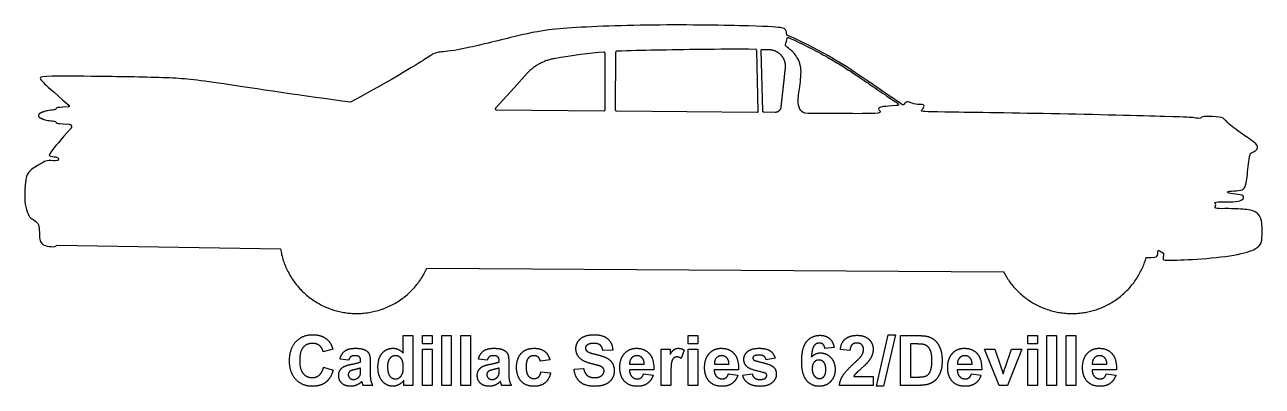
# Model space of a CAD drawing. Header units: millimetres. Extents: x -155 to 163, y -128 to 149.
# Drawn here: x 94.2 to 161.7, y 45.3 to 65 of the extents above; entities that cross this region are included whole.
import ezdxf

# ---------------------------------------------------------------- set-up
doc = ezdxf.new("R2010")
doc.units = ezdxf.units.MM
doc.header["$MEASUREMENT"] = 0
doc.layers.add('Layer 03', color=5, linetype='Continuous')

msp = doc.modelspace()

# ---------------------------------------------------------------- linework, layer by layer
at = {"layer": 'Layer 03'}
for p, q in [((126.434, 63.501), (126.416, 60.355)), ((134.218, 60.286), (134.132, 63.608)), ((134.459, 60.28), (134.373, 63.602)), ((125.858, 60.361), (125.855, 63.455)), ((121.611, 62.355), (120.89, 61.569)), ((120.89, 61.569), (119.881, 60.452)), ((119.922, 60.357), (125.801, 60.304)), ((126.472, 60.298), (134.161, 60.228)), ((135.138, 60.219), (134.515, 60.225)), ((141.811, 60.594), (141.725, 60.591)), ((95.929, 52.97), (108.144, 52.757)), ((116.131, 51.704), (147.594, 51.515)), ((114.847, 47.057), (114.847, 48.022)), ((114.847, 48.022), (115.37, 48.022)), ((115.37, 48.022), (115.37, 45.305)), ((115.894, 47.566), (115.894, 48.022)), ((115.894, 48.022), (116.417, 48.022)), ((116.417, 48.022), (116.417, 47.566)), ((116.94, 45.305), (116.94, 48.022)), ((116.94, 48.022), (117.463, 48.022)), ((117.463, 48.022), (117.463, 45.305)), ((117.986, 45.305), (117.986, 48.022)), ((117.986, 48.022), (118.51, 48.022)), ((118.51, 48.022), (118.51, 45.305)), ((130.392, 47.566), (130.392, 48.022)), ((130.392, 48.022), (130.915, 48.022)), ((130.915, 48.022), (130.915, 47.566)), ((140.671, 45.254), (141.312, 48.056)), ((141.7, 48.056), (141.059, 45.254)), ((141.312, 48.056), (141.7, 48.056)), ((141.971, 45.305), (141.971, 48.022)), ((141.971, 48.022), (142.973, 48.022)), ((148.924, 47.566), (148.924, 48.022)), ((148.924, 48.022), (149.448, 48.022)), ((149.448, 48.022), (149.448, 47.566)), ((149.971, 45.305), (149.971, 48.022)), ((149.971, 48.022), (150.494, 48.022)), ((150.494, 48.022), (150.494, 45.305)), ((151.017, 45.305), (151.017, 48.022)), ((151.017, 48.022), (151.541, 48.022)), ((151.541, 48.022), (151.541, 45.305)), ((110.999, 47.279), (110.476, 47.144)), ((116.417, 47.566), (115.894, 47.566)), ((115.894, 45.305), (115.894, 47.279)), ((115.894, 47.279), (116.417, 47.279)), ((116.417, 47.279), (116.417, 45.305)), ((128.924, 45.305), (128.924, 47.279)), ((128.924, 47.279), (129.413, 47.279)), ((129.413, 47.279), (129.413, 47.001)), ((130.915, 47.566), (130.392, 47.566)), ((130.392, 45.305), (130.392, 47.279)), ((130.392, 47.279), (130.915, 47.279)), ((130.915, 47.279), (130.915, 45.305)), ((138.359, 47.369), (137.852, 47.313)), ((142.775, 47.566), (142.528, 47.566)), ((142.528, 47.566), (142.528, 45.76)), ((147.356, 45.305), (146.57, 47.279)), ((146.57, 47.279), (147.127, 47.279)), ((147.127, 47.279), (147.48, 46.271)), ((147.686, 46.271), (148.038, 47.279)), ((148.595, 47.279), (147.82, 45.305)), ((148.038, 47.279), (148.595, 47.279)), ((149.448, 47.566), (148.924, 47.566)), ((148.924, 45.305), (148.924, 47.279)), ((148.924, 47.279), (149.448, 47.279)), ((149.448, 47.279), (149.448, 45.305)), ((111.86, 46.672), (111.387, 46.739)), ((112.518, 46.587), (112.518, 46.64)), ((119.421, 46.672), (118.949, 46.739)), ((120.079, 46.587), (120.079, 46.64)), ((122.847, 46.706), (122.324, 46.621)), ((126.274, 47.229), (125.734, 47.212)), ((130.173, 47.231), (130.012, 46.773)), ((135.135, 46.79), (134.645, 46.706)), ((139.219, 47.212), (138.696, 47.261)), ((110.493, 46.3), (111.016, 46.132)), ((112.518, 46.146), (112.518, 46.25)), ((113.041, 46.567), (113.041, 45.956)), ((120.079, 46.146), (120.079, 46.25)), ((120.603, 46.567), (120.603, 45.956)), ((122.358, 46.047), (122.881, 45.98)), ((124.164, 46.182), (124.687, 46.233)), ((128.519, 46.149), (127.185, 46.149)), ((127.194, 46.469), (127.995, 46.469)), ((127.962, 45.929), (128.485, 45.862)), ((133.143, 46.149), (131.81, 46.149)), ((131.819, 46.469), (132.62, 46.469)), ((132.586, 45.929), (133.109, 45.862)), ((133.363, 45.862), (133.886, 45.929)), ((146.41, 46.149), (145.076, 46.149)), ((145.085, 46.469), (145.886, 46.469)), ((145.853, 45.929), (146.376, 45.862)), ((147.48, 46.271), (147.583, 45.935)), ((153.768, 46.149), (152.435, 46.149)), ((152.444, 46.469), (153.245, 46.469)), ((153.211, 45.929), (153.735, 45.862)), ((113.176, 45.305), (112.653, 45.305)), ((114.881, 45.305), (114.881, 45.593)), ((115.37, 45.305), (114.881, 45.305)), ((116.417, 45.305), (115.894, 45.305)), ((117.463, 45.305), (116.94, 45.305)), ((118.51, 45.305), (117.986, 45.305)), ((120.738, 45.305), (120.214, 45.305)), ((129.447, 45.305), (128.924, 45.305)), ((129.447, 45.915), (129.447, 45.305)), ((130.915, 45.305), (130.392, 45.305)), ((140.485, 45.305), (138.646, 45.305)), ((139.425, 45.794), (140.485, 45.794)), ((140.485, 45.794), (140.485, 45.305)), ((141.059, 45.254), (140.671, 45.254)), ((143.003, 45.305), (141.971, 45.305)), ((142.528, 45.76), (142.938, 45.76)), ((147.82, 45.305), (147.356, 45.305)), ((149.448, 45.305), (148.924, 45.305)), ((150.494, 45.305), (149.971, 45.305)), ((151.541, 45.305), (151.017, 45.305))]:
    msp.add_line(p, q, dxfattribs=at)
for points, degree in [([(135.78, 64.446), (135.744, 64.738), (135.671, 64.847), (134.521, 64.939), (128.376, 65.045), (122.924, 64.823), (121.312, 64.462), (117.975, 63.623), (116.775, 63.503), (116.535, 63.503), (115.043, 62.457), (111.967, 60.774)], 3), ([(155.387, 52.294), (155.84, 52.287), (156.02, 52.31), (156.02, 52.648), (156.043, 52.716), (156.268, 52.547), (156.347, 52.536), (156.302, 52.231), (156.302, 52.129), (156.991, 52.141), (159.293, 52.253), (161.11, 52.581), (161.63, 52.942), (161.72, 53.258), (161.72, 54.432), (161.449, 54.747), (161.009, 54.927), (159.801, 54.972), (159.158, 54.939), (159.124, 55.074), (159.214, 55.164), (159.124, 55.266), (159.135, 55.345), (160.207, 55.322), (160.614, 55.39), (160.749, 55.604), (160.614, 55.729), (159.903, 55.774), (159.801, 55.864), (159.835, 55.921), (160.49, 55.932), (160.772, 56.045), (160.862, 56.383), (161.02, 57.859), (161.088, 58.015), (161.379, 58.112), (161.486, 58.268), (161.447, 58.52), (160.126, 59.355), (159.669, 59.831), (159.514, 59.977), (158.512, 60.016), (158.386, 59.938), (158.308, 59.87), (157.9, 59.938), (157.618, 59.967), (150.097, 60.161), (143.302, 60.243), (143.064, 60.285), (143.189, 60.388), (143.292, 60.575), (143.23, 60.668), (142.795, 60.637), (142.433, 60.802), (142.246, 60.792), (142.194, 60.647), (142.091, 60.626), (142.07, 60.647), (140.051, 62.029), (137.921, 63.474), (135.78, 64.446)], 3), ([(125.794, 63.512), (124.99, 63.449), (124.114, 63.341), (123.06, 63.152)], 3), ([(134.43, 63.66), (134.55, 63.659), (134.671, 63.657), (134.793, 63.655)], 3), ([(135.684, 62.65), (135.522, 61.146), (135.446, 60.491)], 2), ([(108.987, 47.696), (109.338, 48.073), (109.909, 48.073)], 2), ([(109.909, 48.073), (110.409, 48.073), (110.72, 47.779)], 2), ([(124.382, 47.7), (124.498, 47.882), (124.717, 47.977)], 2), ([(124.717, 47.977), (124.935, 48.073), (125.245, 48.073)], 2), ([(125.245, 48.073), (125.75, 48.073), (126.005, 47.843)], 2), ([(136.864, 47.708), (137.141, 48.039), (137.584, 48.039)], 2), ([(137.584, 48.039), (137.895, 48.039), (138.099, 47.867)], 2), ([(138.991, 47.858), (139.239, 48.039), (139.611, 48.039)], 2), ([(139.611, 48.039), (140.019, 48.039), (140.252, 47.822)], 2), ([(142.973, 48.022), (143.313, 48.022), (143.491, 47.97)], 2), ([(143.491, 47.97), (143.73, 47.9), (143.901, 47.72)], 2), ([(108.636, 46.639), (108.636, 47.32), (108.987, 47.696)], 2), ([(109.386, 47.383), (109.193, 47.166), (109.193, 46.68)], 2), ([(109.888, 47.6), (109.579, 47.6), (109.386, 47.383)], 2), ([(110.27, 47.478), (110.113, 47.6), (109.888, 47.6)], 2), ([(110.476, 47.144), (110.426, 47.356), (110.27, 47.478)], 2), ([(110.72, 47.779), (110.906, 47.605), (110.999, 47.279)], 2), ([(111.657, 47.185), (111.849, 47.33), (112.226, 47.33)], 2), ([(112.226, 47.33), (112.569, 47.33), (112.737, 47.247)], 2), ([(113.696, 47.067), (113.928, 47.33), (114.283, 47.33)], 2), ([(114.283, 47.33), (114.609, 47.33), (114.847, 47.057)], 2), ([(119.218, 47.185), (119.41, 47.33), (119.787, 47.33)], 2), ([(119.787, 47.33), (120.13, 47.33), (120.298, 47.247)], 2), ([(121.281, 47.056), (121.538, 47.33), (121.975, 47.33)], 2), ([(121.975, 47.33), (122.333, 47.33), (122.544, 47.176)], 2), ([(124.265, 47.308), (124.265, 47.517), (124.382, 47.7)], 2), ([(124.511, 46.756), (124.265, 46.983), (124.265, 47.308)], 2), ([(124.874, 47.503), (124.788, 47.44), (124.788, 47.336)], 2), ([(124.788, 47.336), (124.788, 47.24), (124.869, 47.172)], 2), ([(125.243, 47.6), (125.007, 47.6), (124.874, 47.503)], 2), ([(125.585, 47.51), (125.471, 47.6), (125.243, 47.6)], 2), ([(125.734, 47.212), (125.699, 47.419), (125.585, 47.51)], 2), ([(126.005, 47.843), (126.261, 47.613), (126.274, 47.229)], 2), ([(126.92, 47.05), (127.179, 47.33), (127.573, 47.33)], 2), ([(127.573, 47.33), (128.017, 47.33), (128.273, 47.039)], 2), ([(129.628, 47.264), (129.723, 47.33), (129.843, 47.33)], 2), ([(129.843, 47.33), (130.014, 47.33), (130.173, 47.231)], 2), ([(131.545, 47.05), (131.803, 47.33), (132.198, 47.33)], 2), ([(132.198, 47.33), (132.642, 47.33), (132.898, 47.039)], 2), ([(133.633, 47.154), (133.835, 47.33), (134.261, 47.33)], 2), ([(134.261, 47.33), (134.666, 47.33), (134.863, 47.194)], 2), ([(136.586, 46.627), (136.586, 47.377), (136.864, 47.708)], 2), ([(137.263, 47.467), (137.147, 47.318), (137.116, 46.848)], 2), ([(137.548, 47.617), (137.379, 47.617), (137.263, 47.467)], 2), ([(137.754, 47.543), (137.674, 47.617), (137.548, 47.617)], 2), ([(137.852, 47.313), (137.833, 47.469), (137.754, 47.543)], 2), ([(138.099, 47.867), (138.303, 47.696), (138.359, 47.369)], 2), ([(138.696, 47.261), (138.743, 47.677), (138.991, 47.858)], 2), ([(139.334, 47.523), (139.235, 47.429), (139.219, 47.212)], 2), ([(139.6, 47.617), (139.433, 47.617), (139.334, 47.523)], 2), ([(139.866, 47.523), (139.77, 47.617), (139.6, 47.617)], 2), ([(139.962, 47.253), (139.962, 47.428), (139.866, 47.523)], 2), ([(140.252, 47.822), (140.485, 47.605), (140.485, 47.283)], 2), ([(140.485, 47.283), (140.485, 47.099), (140.418, 46.933)], 2), ([(143.226, 47.54), (143.111, 47.566), (142.775, 47.566)], 2), ([(143.48, 47.412), (143.38, 47.507), (143.226, 47.54)], 2), ([(143.636, 47.148), (143.581, 47.317), (143.48, 47.412)], 2), ([(143.901, 47.72), (144.071, 47.54), (144.16, 47.28)], 2), ([(144.16, 47.28), (144.249, 47.019), (144.249, 46.638)], 2), ([(144.811, 47.05), (145.07, 47.33), (145.464, 47.33)], 2), ([(145.464, 47.33), (145.908, 47.33), (146.164, 47.039)], 2), ([(152.17, 47.05), (152.429, 47.33), (152.823, 47.33)], 2), ([(152.823, 47.33), (153.267, 47.33), (153.523, 47.039)], 2), ([(108.986, 45.625), (108.636, 45.996), (108.636, 46.639)], 2), ([(109.193, 46.68), (109.193, 46.164), (109.383, 45.945)], 2), ([(111.387, 46.739), (111.465, 47.04), (111.657, 47.185)], 2), ([(111.979, 46.869), (111.905, 46.813), (111.86, 46.672)], 2), ([(112.184, 46.925), (112.052, 46.925), (111.979, 46.869)], 2), ([(112.448, 46.86), (112.378, 46.925), (112.184, 46.925)], 2), ([(112.518, 46.64), (112.518, 46.794), (112.448, 46.86)], 2), ([(112.737, 47.247), (112.904, 47.164), (112.973, 47.036)], 2), ([(112.973, 47.036), (113.041, 46.909), (113.041, 46.567)], 2), ([(113.463, 46.299), (113.463, 46.804), (113.696, 47.067)], 2), ([(114.11, 46.775), (113.986, 46.626), (113.986, 46.329)], 2), ([(114.417, 46.925), (114.234, 46.925), (114.11, 46.775)], 2), ([(114.726, 46.774), (114.605, 46.925), (114.417, 46.925)], 2), ([(114.847, 46.278), (114.847, 46.622), (114.726, 46.774)], 2), ([(118.949, 46.739), (119.027, 47.04), (119.218, 47.185)], 2), ([(119.54, 46.869), (119.467, 46.813), (119.421, 46.672)], 2), ([(119.745, 46.925), (119.614, 46.925), (119.54, 46.869)], 2), ([(120.009, 46.86), (119.939, 46.925), (119.745, 46.925)], 2), ([(120.079, 46.64), (120.079, 46.794), (120.009, 46.86)], 2), ([(120.298, 47.247), (120.466, 47.164), (120.534, 47.036)], 2), ([(120.534, 47.036), (120.603, 46.909), (120.603, 46.567)], 2), ([(121.025, 46.29), (121.025, 46.782), (121.281, 47.056)], 2), ([(121.663, 46.788), (121.548, 46.651), (121.548, 46.329)], 2), ([(121.971, 46.925), (121.778, 46.925), (121.663, 46.788)], 2), ([(122.207, 46.849), (122.116, 46.925), (121.971, 46.925)], 2), ([(122.324, 46.621), (122.298, 46.772), (122.207, 46.849)], 2), ([(122.544, 47.176), (122.755, 47.021), (122.847, 46.706)], 2), ([(125.12, 46.486), (124.686, 46.596), (124.511, 46.756)], 2), ([(124.869, 47.172), (124.972, 47.086), (125.368, 46.992)], 2), ([(125.368, 46.992), (125.764, 46.897), (125.954, 46.797)], 2), ([(125.954, 46.797), (126.143, 46.696), (126.251, 46.522)], 2), ([(126.662, 46.277), (126.662, 46.771), (126.92, 47.05)], 2), ([(127.307, 46.802), (127.193, 46.68), (127.194, 46.469)], 2), ([(127.597, 46.925), (127.421, 46.925), (127.307, 46.802)], 2), ([(127.875, 46.809), (127.761, 46.925), (127.597, 46.925)], 2), ([(127.995, 46.469), (127.99, 46.693), (127.875, 46.809)], 2), ([(128.273, 47.039), (128.53, 46.749), (128.519, 46.149)], 2), ([(129.413, 47.001), (129.532, 47.198), (129.628, 47.264)], 2), ([(129.602, 46.797), (129.53, 46.736), (129.488, 46.578)], 2), ([(129.779, 46.857), (129.675, 46.857), (129.602, 46.797)], 2), ([(130.012, 46.773), (129.887, 46.857), (129.779, 46.857)], 2), ([(131.287, 46.277), (131.287, 46.771), (131.545, 47.05)], 2), ([(131.932, 46.802), (131.817, 46.68), (131.819, 46.469)], 2), ([(132.221, 46.925), (132.046, 46.925), (131.932, 46.802)], 2), ([(132.5, 46.809), (132.386, 46.925), (132.221, 46.925)], 2), ([(132.62, 46.469), (132.614, 46.693), (132.5, 46.809)], 2), ([(132.898, 47.039), (133.154, 46.749), (133.143, 46.149)], 2), ([(133.43, 46.719), (133.43, 46.978), (133.633, 47.154)], 2), ([(133.665, 46.271), (133.43, 46.432), (133.43, 46.719)], 2), ([(133.979, 46.9), (133.92, 46.859), (133.92, 46.792)], 2), ([(133.92, 46.792), (133.92, 46.736), (133.972, 46.696)], 2), ([(133.972, 46.696), (134.042, 46.643), (134.458, 46.546)], 2), ([(134.274, 46.959), (134.068, 46.959), (133.979, 46.9)], 2), ([(134.526, 46.893), (134.438, 46.959), (134.274, 46.959)], 2), ([(134.645, 46.706), (134.614, 46.828), (134.526, 46.893)], 2), ([(134.863, 47.194), (135.06, 47.057), (135.135, 46.79)], 2), ([(136.853, 45.575), (136.586, 45.896), (136.586, 46.627)], 2), ([(137.116, 46.848), (137.314, 47.077), (137.607, 47.077)], 2), ([(137.529, 46.689), (137.374, 46.689), (137.267, 46.569)], 2), ([(137.796, 46.563), (137.689, 46.689), (137.529, 46.689)], 2), ([(137.607, 47.077), (137.938, 47.077), (138.173, 46.827)], 2), ([(138.173, 46.827), (138.409, 46.577), (138.409, 46.181)], 2), ([(139.417, 46.484), (139.773, 46.814), (139.853, 46.932)], 2), ([(139.853, 46.932), (139.962, 47.095), (139.962, 47.253)], 2), ([(140.418, 46.933), (140.352, 46.767), (140.207, 46.586)], 2), ([(143.692, 46.662), (143.692, 46.979), (143.636, 47.148)], 2), ([(143.636, 46.163), (143.692, 46.346), (143.692, 46.662)], 2), ([(144.249, 46.638), (144.249, 46.302), (144.166, 46.059)], 2), ([(144.553, 46.277), (144.553, 46.771), (144.811, 47.05)], 2), ([(145.198, 46.802), (145.084, 46.68), (145.085, 46.469)], 2), ([(145.488, 46.925), (145.312, 46.925), (145.198, 46.802)], 2), ([(145.766, 46.809), (145.652, 46.925), (145.488, 46.925)], 2), ([(145.886, 46.469), (145.881, 46.693), (145.766, 46.809)], 2), ([(146.164, 47.039), (146.421, 46.749), (146.41, 46.149)], 2), ([(151.912, 46.277), (151.912, 46.771), (152.17, 47.05)], 2), ([(152.557, 46.802), (152.442, 46.68), (152.444, 46.469)], 2), ([(152.847, 46.925), (152.671, 46.925), (152.557, 46.802)], 2), ([(153.125, 46.809), (153.011, 46.925), (152.847, 46.925)], 2), ([(153.245, 46.469), (153.239, 46.693), (153.125, 46.809)], 2), ([(153.523, 47.039), (153.78, 46.749), (153.768, 46.149)], 2), ([(109.383, 45.945), (109.572, 45.727), (109.876, 45.727)], 2), ([(110.261, 45.865), (110.422, 46.004), (110.493, 46.3)], 2), ([(111.016, 46.132), (110.893, 45.686), (110.607, 45.47)], 2), ([(111.32, 45.838), (111.32, 46.005), (111.398, 46.136)], 2), ([(111.398, 46.136), (111.476, 46.268), (111.616, 46.337)], 2), ([(111.616, 46.337), (111.757, 46.407), (112.022, 46.459)], 2), ([(111.941, 46.079), (111.843, 46.006), (111.843, 45.895)], 2), ([(112.213, 46.17), (112.005, 46.124), (111.941, 46.079)], 2), ([(112.022, 46.459), (112.38, 46.528), (112.518, 46.587)], 2), ([(112.518, 46.25), (112.422, 46.216), (112.213, 46.17)], 2), ([(112.498, 45.891), (112.518, 45.958), (112.518, 46.146)], 2), ([(113.041, 45.956), (113.041, 45.694), (113.07, 45.57)], 2), ([(113.702, 45.53), (113.463, 45.806), (113.463, 46.299)], 2), ([(113.986, 46.329), (113.986, 46.009), (114.072, 45.866)], 2), ([(114.723, 45.814), (114.847, 45.969), (114.847, 46.278)], 2), ([(118.881, 45.838), (118.881, 46.005), (118.959, 46.136)], 2), ([(118.959, 46.136), (119.037, 46.268), (119.178, 46.337)], 2), ([(119.178, 46.337), (119.319, 46.407), (119.584, 46.459)], 2), ([(119.502, 46.079), (119.404, 46.006), (119.404, 45.895)], 2), ([(119.775, 46.17), (119.566, 46.124), (119.502, 46.079)], 2), ([(119.584, 46.459), (119.941, 46.528), (120.079, 46.587)], 2), ([(120.079, 46.25), (119.983, 46.216), (119.775, 46.17)], 2), ([(120.06, 45.891), (120.079, 45.958), (120.079, 46.146)], 2), ([(120.603, 45.956), (120.603, 45.694), (120.631, 45.57)], 2), ([(121.281, 45.529), (121.025, 45.804), (121.025, 46.29)], 2), ([(121.548, 46.329), (121.548, 45.971), (121.666, 45.824)], 2), ([(122.224, 45.76), (122.319, 45.843), (122.358, 46.047)], 2), ([(122.881, 45.98), (122.802, 45.621), (122.576, 45.437)], 2), ([(124.491, 45.491), (124.217, 45.728), (124.164, 46.182)], 2), ([(124.687, 46.233), (124.735, 45.972), (124.88, 45.849)], 2), ([(125.552, 46.368), (125.457, 46.401), (125.12, 46.486)], 2), ([(125.746, 46.253), (125.69, 46.319), (125.552, 46.368)], 2), ([(125.668, 45.836), (125.801, 45.946), (125.801, 46.093)], 2), ([(125.801, 46.093), (125.801, 46.187), (125.746, 46.253)], 2), ([(126.358, 46.091), (126.358, 45.858), (126.229, 45.655)], 2), ([(126.251, 46.522), (126.358, 46.347), (126.358, 46.091)], 2), ([(126.858, 45.593), (126.662, 45.864), (126.662, 46.277)], 2), ([(127.185, 46.149), (127.191, 45.917), (127.314, 45.788)], 2), ([(127.832, 45.723), (127.918, 45.787), (127.962, 45.929)], 2), ([(129.488, 46.578), (129.447, 46.42), (129.447, 45.915)], 2), ([(131.483, 45.593), (131.287, 45.864), (131.287, 46.277)], 2), ([(131.81, 46.149), (131.816, 45.917), (131.939, 45.788)], 2), ([(132.457, 45.723), (132.542, 45.787), (132.586, 45.929)], 2), ([(134.467, 46.013), (133.834, 46.155), (133.665, 46.271)], 2), ([(133.886, 45.929), (133.919, 45.78), (134.021, 45.703)], 2), ([(134.458, 46.546), (134.874, 46.45), (135.039, 46.312)], 2), ([(134.642, 45.943), (134.603, 45.981), (134.467, 46.013)], 2), ([(134.679, 45.843), (134.679, 45.903), (134.642, 45.943)], 2), ([(135.039, 46.312), (135.202, 46.171), (135.202, 45.92)], 2), ([(137.267, 46.569), (137.16, 46.449), (137.16, 46.215)], 2), ([(137.16, 46.215), (137.16, 45.957), (137.28, 45.816)], 2), ([(137.903, 46.168), (137.903, 46.438), (137.796, 46.563)], 2), ([(137.804, 45.791), (137.903, 45.906), (137.903, 46.168)], 2), ([(138.409, 46.181), (138.409, 45.761), (138.163, 45.508)], 2), ([(138.825, 45.828), (138.975, 46.076), (139.417, 46.484)], 2), ([(139.534, 45.939), (139.467, 45.865), (139.425, 45.794)], 2), ([(139.855, 46.239), (139.601, 46.013), (139.534, 45.939)], 2), ([(140.207, 46.586), (140.11, 46.465), (139.855, 46.239)], 2), ([(143.492, 45.9), (143.581, 45.98), (143.636, 46.163)], 2), ([(144.166, 46.059), (144.064, 45.762), (143.875, 45.579)], 2), ([(144.749, 45.593), (144.553, 45.864), (144.553, 46.277)], 2), ([(145.076, 46.149), (145.082, 45.917), (145.205, 45.788)], 2), ([(145.723, 45.723), (145.809, 45.787), (145.853, 45.929)], 2), ([(147.583, 45.935), (147.623, 46.063), (147.633, 46.104)], 2), ([(147.633, 46.104), (147.658, 46.188), (147.686, 46.271)], 2), ([(152.108, 45.593), (151.912, 45.864), (151.912, 46.277)], 2), ([(152.435, 46.149), (152.441, 45.917), (152.564, 45.788)], 2), ([(153.082, 45.723), (153.168, 45.787), (153.211, 45.929)], 2), ([(109.881, 45.254), (109.337, 45.254), (108.986, 45.625)], 2), ([(109.876, 45.727), (110.1, 45.727), (110.261, 45.865)], 2), ([(110.607, 45.47), (110.321, 45.254), (109.881, 45.254)], 2), ([(111.495, 45.42), (111.32, 45.585), (111.32, 45.838)], 2), ([(111.974, 45.254), (111.67, 45.254), (111.495, 45.42)], 2), ([(111.843, 45.895), (111.843, 45.785), (111.921, 45.705)], 2), ([(111.921, 45.705), (111.999, 45.625), (112.121, 45.625)], 2), ([(112.299, 45.32), (112.147, 45.254), (111.974, 45.254)], 2), ([(112.121, 45.625), (112.256, 45.625), (112.379, 45.718)], 2), ([(112.584, 45.519), (112.451, 45.386), (112.299, 45.32)], 2), ([(112.379, 45.718), (112.47, 45.789), (112.498, 45.891)], 2), ([(112.603, 45.458), (112.59, 45.504), (112.584, 45.519)], 2), ([(112.653, 45.305), (112.633, 45.356), (112.603, 45.458)], 2), ([(113.07, 45.57), (113.098, 45.446), (113.176, 45.305)], 2), ([(114.274, 45.254), (113.94, 45.254), (113.702, 45.53)], 2), ([(114.072, 45.866), (114.197, 45.659), (114.42, 45.659)], 2), ([(114.6, 45.339), (114.439, 45.254), (114.274, 45.254)], 2), ([(114.42, 45.659), (114.598, 45.659), (114.723, 45.814)], 2), ([(114.881, 45.593), (114.762, 45.425), (114.6, 45.339)], 2), ([(119.056, 45.42), (118.881, 45.585), (118.881, 45.838)], 2), ([(119.536, 45.254), (119.232, 45.254), (119.056, 45.42)], 2), ([(119.404, 45.895), (119.404, 45.785), (119.483, 45.705)], 2), ([(119.483, 45.705), (119.561, 45.625), (119.682, 45.625)], 2), ([(119.86, 45.32), (119.708, 45.254), (119.536, 45.254)], 2), ([(119.682, 45.625), (119.818, 45.625), (119.94, 45.718)], 2), ([(120.146, 45.519), (120.012, 45.386), (119.86, 45.32)], 2), ([(119.94, 45.718), (120.031, 45.789), (120.06, 45.891)], 2), ([(120.164, 45.458), (120.151, 45.504), (120.146, 45.519)], 2), ([(120.214, 45.305), (120.194, 45.356), (120.164, 45.458)], 2), ([(120.631, 45.57), (120.66, 45.446), (120.738, 45.305)], 2), ([(121.97, 45.254), (121.538, 45.254), (121.281, 45.529)], 2), ([(121.666, 45.824), (121.783, 45.676), (121.982, 45.676)], 2), ([(122.576, 45.437), (122.35, 45.254), (121.97, 45.254)], 2), ([(121.982, 45.676), (122.13, 45.676), (122.224, 45.76)], 2), ([(125.278, 45.254), (124.766, 45.254), (124.491, 45.491)], 2), ([(124.88, 45.849), (125.026, 45.727), (125.273, 45.727)], 2), ([(125.273, 45.727), (125.536, 45.727), (125.668, 45.836)], 2), ([(125.865, 45.353), (125.629, 45.254), (125.278, 45.254)], 2), ([(126.229, 45.655), (126.1, 45.452), (125.865, 45.353)], 2), ([(127.623, 45.254), (127.106, 45.254), (126.858, 45.593)], 2), ([(127.314, 45.788), (127.438, 45.659), (127.622, 45.659)], 2), ([(127.622, 45.659), (127.747, 45.659), (127.832, 45.723)], 2), ([(128.167, 45.409), (127.949, 45.254), (127.623, 45.254)], 2), ([(128.485, 45.862), (128.384, 45.565), (128.167, 45.409)], 2), ([(132.247, 45.254), (131.731, 45.254), (131.483, 45.593)], 2), ([(131.939, 45.788), (132.062, 45.659), (132.247, 45.659)], 2), ([(132.247, 45.659), (132.372, 45.659), (132.457, 45.723)], 2), ([(132.791, 45.409), (132.574, 45.254), (132.247, 45.254)], 2), ([(133.109, 45.862), (133.009, 45.565), (132.791, 45.409)], 2), ([(133.669, 45.418), (133.435, 45.581), (133.363, 45.862)], 2), ([(134.306, 45.254), (133.904, 45.254), (133.669, 45.418)], 2), ([(134.021, 45.703), (134.123, 45.625), (134.306, 45.625)], 2), ([(134.306, 45.625), (134.508, 45.625), (134.611, 45.701)], 2), ([(134.976, 45.45), (134.75, 45.254), (134.306, 45.254)], 2), ([(134.611, 45.701), (134.679, 45.754), (134.679, 45.843)], 2), ([(135.202, 45.92), (135.202, 45.647), (134.976, 45.45)], 2), ([(137.532, 45.254), (137.119, 45.254), (136.853, 45.575)], 2), ([(137.28, 45.816), (137.401, 45.676), (137.555, 45.676)], 2), ([(138.163, 45.508), (137.918, 45.254), (137.532, 45.254)], 2), ([(137.555, 45.676), (137.704, 45.676), (137.804, 45.791)], 2), ([(138.646, 45.305), (138.676, 45.581), (138.825, 45.828)], 2), ([(142.938, 45.76), (143.168, 45.76), (143.27, 45.786)], 2), ([(143.489, 45.362), (143.307, 45.305), (143.003, 45.305)], 2), ([(143.27, 45.786), (143.404, 45.82), (143.492, 45.9)], 2), ([(143.875, 45.579), (143.732, 45.44), (143.489, 45.362)], 2), ([(145.514, 45.254), (144.997, 45.254), (144.749, 45.593)], 2), ([(145.205, 45.788), (145.329, 45.659), (145.513, 45.659)], 2), ([(145.513, 45.659), (145.638, 45.659), (145.723, 45.723)], 2), ([(146.058, 45.409), (145.84, 45.254), (145.514, 45.254)], 2), ([(146.376, 45.862), (146.275, 45.565), (146.058, 45.409)], 2), ([(152.873, 45.254), (152.356, 45.254), (152.108, 45.593)], 2), ([(152.564, 45.788), (152.687, 45.659), (152.872, 45.659)], 2), ([(152.872, 45.659), (152.997, 45.659), (153.082, 45.723)], 2), ([(153.417, 45.409), (153.199, 45.254), (152.873, 45.254)], 2), ([(153.735, 45.862), (153.634, 45.565), (153.417, 45.409)], 2)]:
    msp.add_open_spline(points, degree=degree, dxfattribs=at)
for points, knots in [([(141.725, 60.591), (141.074, 60.563), (140.714, 60.452), (140.825, 60.342), (140.922, 60.231), (140.7, 60.134), (138.075, 60.162), (136.752, 60.141), (136.523, 60.272), (136.362, 60.708), (136.438, 61.427), (136.637, 62.629), (136.281, 63.404), (135.8, 63.771), (135.679, 63.881), (135.706, 63.967), (135.784, 64.14), (135.791, 64.261)], [297.485384, 297.485384, 297.485384, 297.485384, 302.326464, 307.167544, 312.008624, 316.849704, 321.690784, 326.531864, 331.372944, 336.214024, 341.055104, 345.896184, 350.737264, 355.578344, 360.419424, 365.260504, 369.246135, 369.246135, 369.246135, 369.246135]), ([(135.872, 64.309), (136.25, 64.136), (136.966, 63.793), (137.81, 63.343), (138.405, 62.996), (138.788, 62.762), (139.135, 62.54), (139.453, 62.329), (139.821, 62.079), (140.385, 61.694), (140.963, 61.299), (141.458, 60.961), (141.688, 60.803), (141.805, 60.722), (141.84, 60.698)], [370.022132, 370.022132, 370.022132, 370.022132, 378.816832, 386.808409, 390.239751, 393.39727, 396.295954, 398.95917, 401.458376, 405.703685, 413.403622, 416.260875, 418.389376, 419.286277, 419.286277, 419.286277, 419.286277]), ([(134.076, 63.664), (131.938, 63.682), (129.341, 63.624), (127.21, 63.595), (126.488, 63.557)], [-5678.560487, -5678.560487, -5678.560487, -5678.560487, -5640.887449, -5623.07396, -5623.07396, -5623.07396, -5623.07396]), ([(111.967, 60.774), (109.433, 61.107), (103.95, 61.961), (102.373, 62.122), (97.984, 62.191), (95.289, 62.204), (94.979, 62.137), (95.059, 61.964), (95.658, 61.429), (96.595, 60.614)], [3195.690072, 3195.690072, 3195.690072, 3195.690072, 3215.298495, 3234.906918, 3254.515342, 3274.123765, 3293.732188, 3313.340611, 3332.23649, 3332.23649, 3332.23649, 3332.23649]), ([(96.56, 60.514), (96.078, 60.497), (95.914, 60.467), (95.889, 60.397), (95.849, 60.357), (95.571, 60.333), (95.327, 60.294), (95.229, 60.258)], [3333.192325, 3333.192325, 3333.192325, 3333.192325, 3335.359103, 3337.725908, 3340.092712, 3342.459517, 3344.172486, 3344.172486, 3344.172486, 3344.172486]), ([(95.229, 59.835), (95.327, 59.8), (95.571, 59.76), (95.849, 59.737), (95.889, 59.696), (95.914, 59.626), (96.083, 59.596), (96.601, 59.578)], [3349.56394, 3349.56394, 3349.56394, 3349.56394, 3351.276909, 3353.643714, 3356.010518, 3358.377323, 3360.60447, 3360.60447, 3360.60447, 3360.60447]), ([(96.703, 59.342), (96.145, 58.711), (95.427, 57.872), (95.558, 57.823), (96.025, 57.78), (96.042, 57.627), (95.939, 57.559), (95.336, 57.61), (95.191, 57.474), (94.418, 57.067), (94.231, 56.65), (94.172, 55.716), (94.218, 55.019), (94.423, 54.518), (94.537, 54.416), (94.89, 54.222), (94.982, 53.941), (94.989, 53.398), (95.024, 53.154), (95.191, 52.952), (95.623, 52.875), (95.895, 52.875), (95.929, 52.97)], [3362.863948, 3362.863948, 3362.863948, 3362.863948, 3366.091309, 3369.668821, 3373.246332, 3376.823843, 3380.401354, 3383.978865, 3387.556377, 3391.133888, 3394.711399, 3398.28891, 3401.866421, 3405.443933, 3409.021444, 3412.598955, 3416.176466, 3419.753977, 3423.331489, 3426.909, 3430.486511, 3434.064022, 3434.064022, 3434.064022, 3434.064022])]:
    msp.add_open_spline(points, degree=3, knots=knots, dxfattribs=at)
for points, weights, knots in [([(135.791, 64.261), (135.793, 64.291), (135.819, 64.307), (135.844, 64.322), (135.872, 64.309)], [1, 0.884675625458, 1, 0.884675625458, 1], [369.2461348, 369.2461348, 369.2461348, 369.6341336, 369.6341336, 370.0221324, 370.0221324, 370.0221324]), ([(125.855, 63.455), (125.855, 63.48), (125.837, 63.497), (125.818, 63.514), (125.794, 63.512)], [1, 0.916306290091, 1, 0.916306290091, 1], [311.8027575, 311.8027575, 311.8027575, 312.1323884, 312.1323884, 312.4620193, 312.4620193, 312.4620193]), ([(134.373, 63.602), (134.372, 63.626), (134.389, 63.643), (134.406, 63.66), (134.43, 63.66)], [1, 0.920272479805, 1, 0.920272479805, 1], [41.6745098, 41.6745098, 41.6745098, 41.9961258, 41.9961258, 42.3177418, 42.3177418, 42.3177418]), ([(134.793, 63.655), (135.194, 63.65), (135.46, 63.349), (135.726, 63.049), (135.684, 62.65)], [1, 0.914789121859, 1, 0.914789121859, 1], [44.389007, 44.389007, 44.389007, 49.717151, 49.717151, 55.045295, 55.045295, 55.045295]), ([(95.003, 60.157), (94.937, 60.121), (94.937, 60.047), (94.937, 59.973), (95.003, 59.937)], [1, 0.859379608726, 1, 0.859379608726, 1], [3345.923201, 3345.923201, 3345.923201, 3346.868213, 3346.868213, 3347.813225, 3347.813225, 3347.813225]), ([(96.595, 60.614), (96.624, 60.589), (96.612, 60.552), (96.599, 60.516), (96.56, 60.514)], [1, 0.826802624367, 1, 0.826802624367, 1], [3332.2364902, 3332.2364902, 3332.2364902, 3332.7144077, 3332.7144077, 3333.1923253, 3333.1923253, 3333.1923253]), ([(119.881, 60.452), (119.856, 60.425), (119.871, 60.391), (119.885, 60.357), (119.922, 60.357)], [1, 0.839692289721, 1, 0.839692289721, 1], [361.4267413, 361.4267413, 361.4267413, 361.8860053, 361.8860053, 362.3452693, 362.3452693, 362.3452693]), ([(125.801, 60.304), (125.825, 60.304), (125.842, 60.32), (125.858, 60.337), (125.858, 60.361)], [1, 0.922897921109, 1, 0.922897921109, 1], [403.787965, 403.787965, 403.787965, 404.10417, 404.10417, 404.4203751, 404.4203751, 404.4203751]), ([(134.161, 60.228), (134.185, 60.228), (134.202, 60.245), (134.219, 60.262), (134.218, 60.286)], [1, 0.92049561454, 1, 0.92049561454, 1], [-5703.2433948, -5703.2433948, -5703.2433948, -5702.9222353, -5702.9222353, -5702.6010758, -5702.6010758, -5702.6010758]), ([(141.84, 60.698), (141.874, 60.675), (141.863, 60.636), (141.852, 60.596), (141.811, 60.594)], [1, 0.811465836228, 1, 0.811465836228, 1], [419.2862765, 419.2862765, 419.2862765, 419.7855888, 419.7855888, 420.284901, 420.284901, 420.284901]), ([(96.601, 59.578), (96.691, 59.575), (96.727, 59.492), (96.762, 59.409), (96.703, 59.342)], [1, 0.844658492176, 1, 0.844658492176, 1], [3360.60447, 3360.60447, 3360.60447, 3361.734209, 3361.734209, 3362.863948, 3362.863948, 3362.863948]), ([(108.144, 52.757), (108.65, 49.674), (111.747, 49.266), (114.844, 48.858), (116.131, 51.704)], [1, 0.802983504773, 1, 0.802983504773, 1], [2321.533467, 2321.533467, 2321.533467, 2359.417193, 2359.417193, 2397.300918, 2397.300918, 2397.300918]), ([(147.594, 51.515), (148.904, 48.966), (151.756, 49.251), (154.608, 49.536), (155.387, 52.294)], [1, 0.826540231367, 1, 0.826540231367, 1], [2619.087804, 2619.087804, 2619.087804, 2654.559789, 2654.559789, 2690.031773, 2690.031773, 2690.031773])]:
    msp.add_rational_spline(points, weights, degree=2, knots=knots, dxfattribs=at)
for points, weights in [([(126.488, 63.557), (126.434, 63.554), (126.434, 63.501)], [1, 0.727479501952, 1]), ([(134.132, 63.608), (134.13, 63.663), (134.076, 63.664)], [1, 0.719188605197, 1]), ([(123.06, 63.152), (122.201, 62.998), (121.611, 62.355)], [1, 0.947617856267, 1]), ([(95.229, 60.258), (95.112, 60.216), (95.003, 60.157)], [1, 0.997154154944, 1]), ([(126.416, 60.355), (126.416, 60.298), (126.472, 60.298)], [1, 0.708280670875, 1]), ([(134.515, 60.225), (134.46, 60.225), (134.459, 60.28)], [1, 0.719372649281, 1]), ([(135.446, 60.491), (135.414, 60.217), (135.138, 60.219)], [1, 0.74382256516, 1]), ([(95.003, 59.937), (95.112, 59.878), (95.229, 59.835)], [1, 0.997154154944, 1])]:
    msp.add_rational_spline(points, weights, degree=2, dxfattribs=at)

doc.saveas('drawing.dxf')
